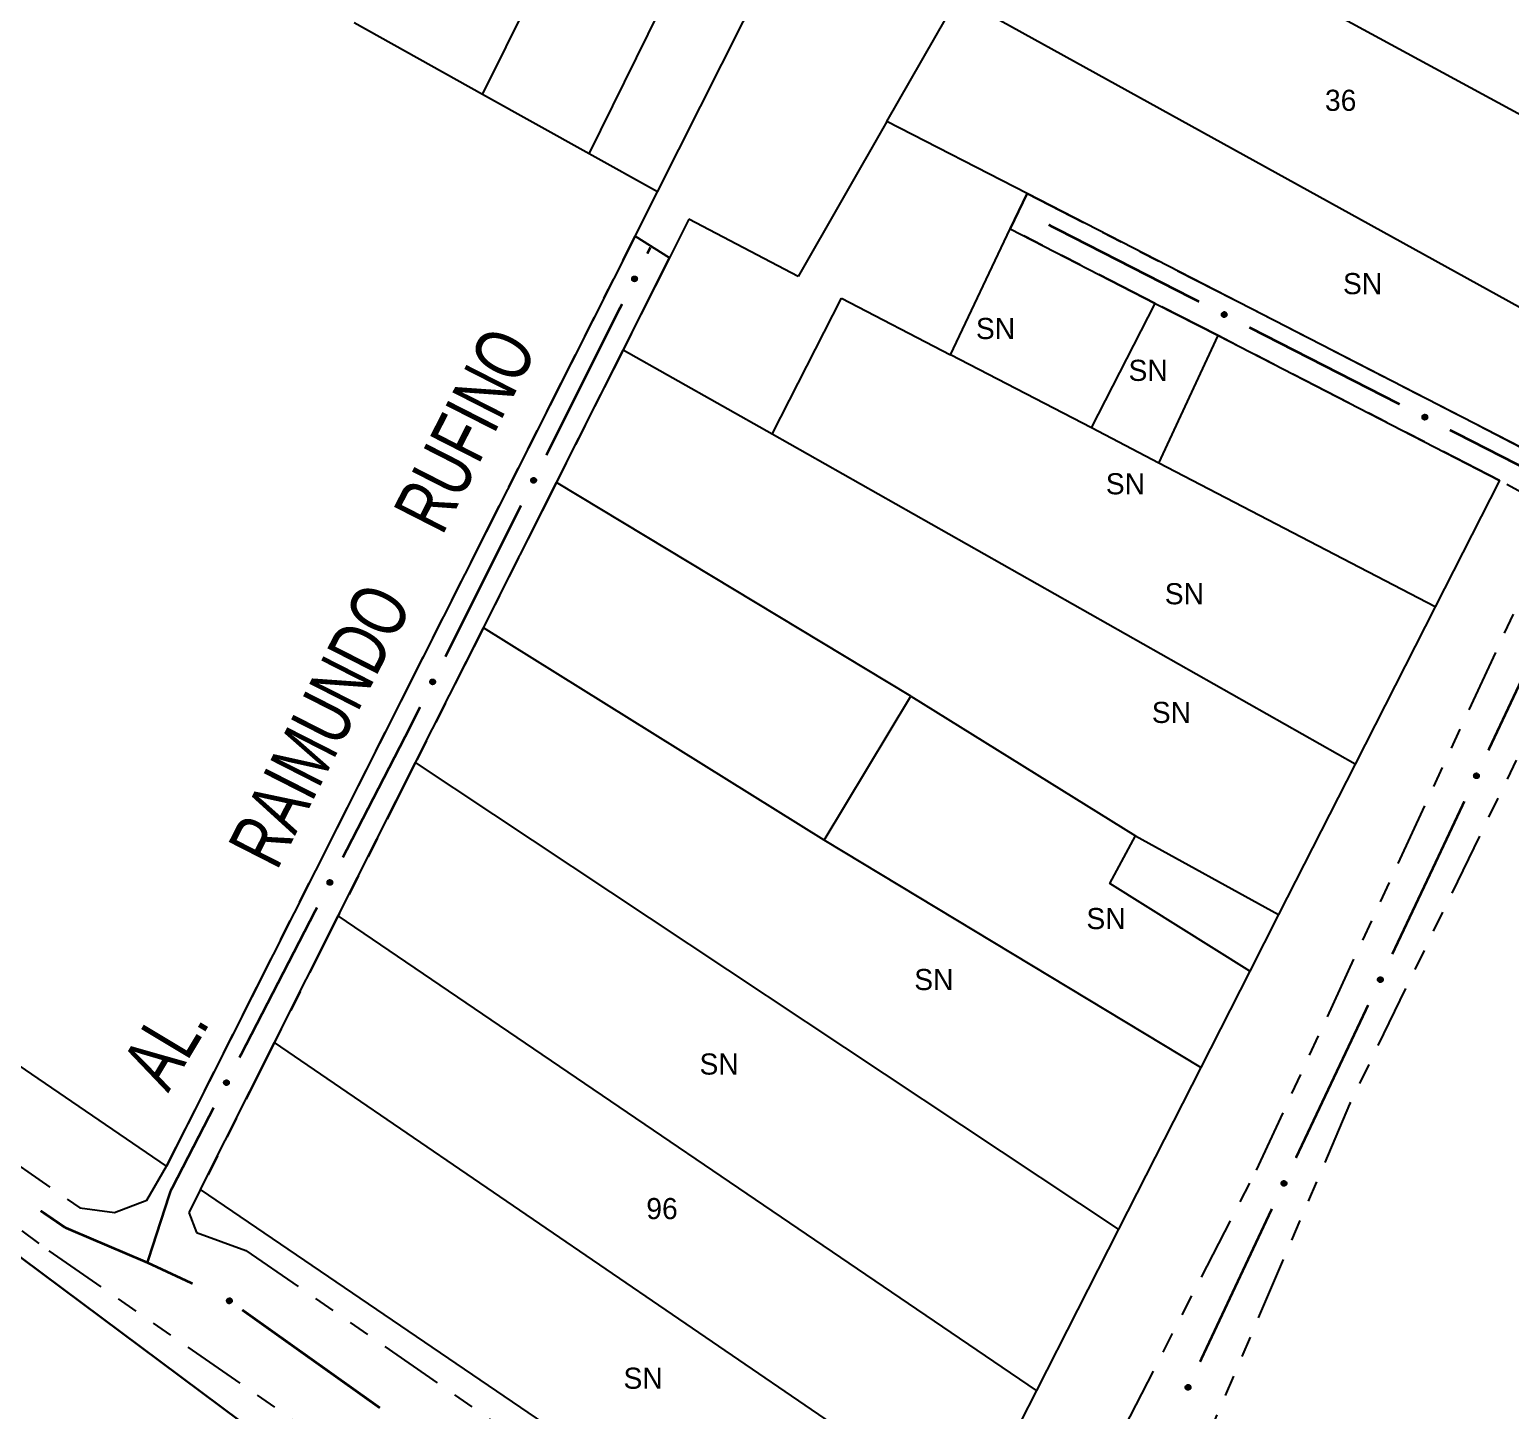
# Model space of a CAD drawing. Extents: x 204373 to 205952, y 4873300 to 4875179.
# Drawn here: x 204662.1 to 204767.3, y 4874035 to 4874133 of the extents above; entities that cross this region are included whole.
import ezdxf
from ezdxf.enums import TextEntityAlignment as Align

# ---------------------------------------------------------------- set-up
doc = ezdxf.new("R2010")
doc.units = 0
doc.header["$LTSCALE"] = 1.5
doc.header["$MEASUREMENT"] = 0
doc.linetypes.add('TRACO_25', pattern=[8, 3, -1, 1, -1, 1, -1])
for name, color, linetype in [('CD_MALHA_LOTES', 7, 'CONTINUOUS'), ('RU-QUADRA', 220, 'CONTINUOUS'), ('SV-EIXO-RUA-N-PAV', 6, 'CONTINUOUS'), ('SV-RUA-NAO-PAV', 7, 'CONTINUOUS'), ('SV-TXT-RUA-N-PAV', 7, 'CONTINUOUS'), ('Th_NmrPort', 1, 'CONTINUOUS')]:
    doc.layers.add(name, color=color, linetype=linetype)
doc.styles.add('ARIAL', font='ARIAL.SHX')

msp = doc.modelspace()

# ---------------------------------------------------------------- linework, layer by layer
at = {"layer": 'CD_MALHA_LOTES', "linetype": 'Continuous', "flags": 128}
for points in [[(204694.314655, 4874128.383405), (204707.743693, 4874155.427695)], [(204701.887497, 4874124.164604), (204715.301653, 4874151.415346)], [(204706.735822, 4874121.463622), (204720.45101, 4874148.68167)], [(204776.831307, 4874122.149775), (204733.551549, 4874145.628964)], [(204723.030755, 4874126.471467), (204728.097975, 4874135.321984)], [(204728.097975, 4874135.321984), (204771.741772, 4874111.211739)], [(204694.314655, 4874128.383405), (204685.200696, 4874133.460755)], [(204701.887497, 4874124.164604), (204694.314655, 4874128.383405)], [(204723.030755, 4874126.471467), (204716.730705, 4874115.467663)], [(204732.998868, 4874121.361512), (204723.030755, 4874126.471467)], [(204706.735822, 4874121.463622), (204701.887497, 4874124.164604)], [(204705.158591, 4874118.334077), (204706.735822, 4874121.463622)], [(204732.998868, 4874121.361512), (204731.784658, 4874118.847122)], [(204768.075437, 4874103.332334), (204732.998868, 4874121.361512)], [(204708.973311, 4874119.538375), (204707.583427, 4874116.777077)], [(204716.730705, 4874115.467663), (204708.973311, 4874119.538375)], [(204727.542986, 4874109.910036), (204731.784658, 4874118.847122)], [(204731.784658, 4874118.847122), (204742.086339, 4874113.553993)], [(204705.158591, 4874118.334077), (204671.87607, 4874052.294826)], [(204707.583427, 4874116.777077), (204705.158591, 4874118.334077)], [(204704.293993, 4874110.241923), (204707.583427, 4874116.777077)], [(204714.879377, 4874104.25763), (204719.80294, 4874113.931546)], [(204719.80294, 4874113.931546), (204727.542986, 4874109.910036)], [(204737.555413, 4874104.707861), (204742.086339, 4874113.553993)], [(204742.086339, 4874113.553993), (204746.54729, 4874111.261902)], [(204742.344461, 4874102.219607), (204746.54729, 4874111.261902)], [(204746.54729, 4874111.261902), (204766.539319, 4874100.989754)], [(204699.560852, 4874100.838538), (204704.293993, 4874110.241923)], [(204714.879377, 4874104.25763), (204704.293993, 4874110.241923)], [(204737.555413, 4874104.707861), (204727.542986, 4874109.910036)], [(204756.285433, 4874080.849316), (204714.879377, 4874104.25763)], [(204742.344461, 4874102.219607), (204737.555413, 4874104.707861)], [(204761.97319, 4874092.021073), (204742.344461, 4874102.219607)], [(204694.371765, 4874090.529324), (204699.560852, 4874100.838538)], [(204724.718517, 4874085.666981), (204699.560852, 4874100.838538)], [(204766.539319, 4874100.989754), (204761.97319, 4874092.021073)], [(204761.97319, 4874092.021073), (204756.285433, 4874080.849316)], [(204689.553335, 4874080.956496), (204694.371765, 4874090.529324)], [(204718.574046, 4874075.451799), (204694.371765, 4874090.529324)], [(204718.574046, 4874075.451799), (204724.718517, 4874085.666981)], [(204724.718517, 4874085.666981), (204740.69414, 4874075.759022)], [(204684.071118, 4874070.064915), (204689.553335, 4874080.956496)], [(204739.470027, 4874047.8209), (204689.553335, 4874080.956496)], [(204756.285433, 4874080.849316), (204750.846958, 4874070.167194)], [(204671.87607, 4874052.294826), (204637.395999, 4874075.836687)], [(204745.314471, 4874059.300416), (204718.574046, 4874075.451799)], [(204748.80527, 4874066.15696), (204738.850799, 4874072.379564), (204740.69414, 4874075.759022)], [(204740.69414, 4874075.759022), (204750.846958, 4874070.167194)], [(204750.846958, 4874070.167194), (204748.80527, 4874066.15696)], [(204679.546438, 4874061.075684), (204684.071118, 4874070.064915)], [(204733.649016, 4874036.387409), (204684.071118, 4874070.064915)], [(204748.80527, 4874066.15696), (204745.314471, 4874059.300416)], [(204674.295455, 4874050.643499), (204679.546438, 4874061.075684)], [(204726.638664, 4874028.907435), (204679.546438, 4874061.075684)], [(204745.314471, 4874059.300416), (204739.470027, 4874047.8209)], [(204644.636398, 4874058.391988), (204682.766931, 4874029.984244)], [(204720.302178, 4874019.345102), (204674.295455, 4874050.643499)], [(204739.470027, 4874047.8209), (204733.649016, 4874036.387409)], [(204733.649016, 4874036.387409), (204729.019646, 4874027.294511)]]:
    msp.add_lwpolyline(points, dxfattribs=at)
at = {"layer": 'RU-QUADRA', "linetype": 'Continuous', "flags": 128}
for points in [[(204768.075437, 4874103.332334), (204732.998868, 4874121.361512), (204731.784658, 4874118.847122), (204742.086339, 4874113.553993), (204746.54729, 4874111.261902), (204766.539319, 4874100.989754), (204761.97319, 4874092.021073), (204756.285433, 4874080.849316), (204750.846958, 4874070.167194), (204748.80527, 4874066.15696), (204745.314471, 4874059.300416), (204739.470027, 4874047.8209), (204733.649016, 4874036.387409), (204729.019646, 4874027.294511)], [(204688.885014, 4873940.858669), (204705.651866, 4873977.567162), (204717.821889, 4874004.255229), (204682.766931, 4874029.984244), (204644.636398, 4874058.391988), (204637.395814, 4874063.100262), (204634.214099, 4874065.169209), (204615.204462, 4874079.146554), (204590.599824, 4874096.952946), (204560.580126, 4874118.67822), (204548.599282, 4874092.980863), (204539.671673, 4874073.796583), (204531.754616, 4874056.783852), (204525.171994, 4874042.896248), (204527.082654, 4874041.518602), (204518.766268, 4874024.677529), (204512.786582, 4874012.568383), (204510.833142, 4874013.618581), (204506.45423, 4874003.642652), (204508.271832, 4874002.690539), (204503.092969, 4873991.259694), (204495.370618, 4873974.214834)], [(204720.302178, 4874019.345102), (204674.295455, 4874050.643499), (204679.546438, 4874061.075684), (204684.071118, 4874070.064915), (204689.553335, 4874080.956496), (204694.371765, 4874090.529324), (204699.560852, 4874100.838538), (204704.293993, 4874110.241923), (204707.583427, 4874116.777077), (204705.158591, 4874118.334077), (204671.87607, 4874052.294826), (204637.395999, 4874075.836687)]]:
    msp.add_lwpolyline(points, dxfattribs=at)
at = {"layer": 'SV-EIXO-RUA-N-PAV', "const_width": 0.18}
for points in [[(204745.202926, 4874113.670306), (204734.51771, 4874119.131639)], [(204706.008342, 4874117.081383), (204706.231773, 4874117.527247)], [(204698.840127, 4874102.776954), (204704.216288, 4874113.505276)], [(204759.449881, 4874106.388529), (204748.764665, 4874111.849862)], [(204773.696836, 4874099.106752), (204763.011619, 4874104.568085)], [(204691.671912, 4874088.472525), (204697.048073, 4874099.200847)], [(204770.857627, 4874092.680398), (204765.745296, 4874081.823876)], [(204689.03931, 4874083.219075), (204689.879858, 4874084.896417)], [(204684.393934, 4874074.223937), (204688.982488, 4874083.109047)], [(204688.982488, 4874083.109047), (204689.03931, 4874083.219075)], [(204764.041186, 4874078.205035), (204761.911049, 4874073.681484)], [(204761.910326, 4874073.679949), (204758.917632, 4874067.35381)], [(204761.911049, 4874073.681484), (204761.910326, 4874073.679949)], [(204677.052247, 4874060.007762), (204682.558512, 4874070.669894)], [(204757.207107, 4874063.737997), (204752.075532, 4874052.890558)], [(204672.153857, 4874050.522697), (204675.216826, 4874056.453718)], [(204670.509436, 4874045.458215), (204672.053562, 4874050.213809)], [(204672.053562, 4874050.213809), (204672.153857, 4874050.522697)], [(204662.931111, 4874049.136029), (204664.581725, 4874048.006661)], [(204750.369622, 4874049.272569), (204745.265521, 4874038.412175)], [(204664.581725, 4874048.006661), (204664.677551, 4874047.941097)], [(204664.677551, 4874047.941097), (204670.09123, 4874045.636263)], [(204670.09123, 4874045.636263), (204670.509436, 4874045.458215)], [(204670.509436, 4874045.458215), (204673.723905, 4874043.962373)], [(204677.248172, 4874042.098976), (204687.024989, 4874035.140968)]]:
    msp.add_lwpolyline(points, dxfattribs=at)
at = {"layer": 'SV-EIXO-RUA-N-PAV'}
for points in [[(204704.949529, 4874115.214193), (204704.933448, 4874115.260382), (204704.929073, 4874115.303368), (204704.935742, 4874115.34027), (204704.950139, 4874115.371343), (204704.968448, 4874115.401473), (204704.99361, 4874115.427778), (204705.028003, 4874115.450788), (204705.074224, 4874115.467244), (204705.118553, 4874115.468833), (204705.155082, 4874115.464229), (204705.188347, 4874115.451083), (204705.217319, 4874115.432806), (204705.243779, 4874115.405766), (204705.266757, 4874115.370684), (204705.28218, 4874115.323807), (204705.28618, 4874115.281636), (204705.278792, 4874115.246111), (204705.265363, 4874115.212752), (204705.246303, 4874115.182215), (204705.221455, 4874115.156536), (204705.186091, 4874115.133465), (204705.139621, 4874115.118856), (204705.097606, 4874115.114385), (204705.061987, 4874115.121273), (204705.029442, 4874115.135233), (204704.998999, 4874115.153229), (204704.971503, 4874115.177421), (204704.949529, 4874115.214193)], [(204747.061634, 4874112.596674), (204747.015319, 4874112.580961), (204746.9723, 4874112.576928), (204746.935451, 4874112.583891), (204746.904494, 4874112.598534), (204746.87451, 4874112.617082), (204746.848406, 4874112.642452), (204746.825671, 4874112.677028), (204746.809583, 4874112.723378), (204746.808347, 4874112.767719), (204746.813241, 4874112.80421), (204746.826651, 4874112.837369), (204746.845158, 4874112.866195), (204746.872408, 4874112.892439), (204746.907671, 4874112.915137), (204746.95467, 4874112.930186), (204746.996872, 4874112.933851), (204747.032336, 4874112.92618), (204747.065588, 4874112.912487), (204747.095972, 4874112.893184), (204747.121452, 4874112.868133), (204747.144242, 4874112.832586), (204747.158481, 4874112.786002), (204747.162617, 4874112.743953), (204747.155446, 4874112.70839), (204747.141228, 4874112.675957), (204747.12299, 4874112.645658), (204747.09858, 4874112.618355), (204747.061634, 4874112.596674)], [(204761.308589, 4874105.314897), (204761.262274, 4874105.299184), (204761.219255, 4874105.295151), (204761.182406, 4874105.302114), (204761.151449, 4874105.316757), (204761.121465, 4874105.335305), (204761.095361, 4874105.360675), (204761.072626, 4874105.395251), (204761.056538, 4874105.441601), (204761.055302, 4874105.485942), (204761.060196, 4874105.522433), (204761.073606, 4874105.555592), (204761.092113, 4874105.584418), (204761.119362, 4874105.610662), (204761.154626, 4874105.63336), (204761.201625, 4874105.648409), (204761.243827, 4874105.652074), (204761.279291, 4874105.644403), (204761.312542, 4874105.63071), (204761.342926, 4874105.611407), (204761.368407, 4874105.586356), (204761.391197, 4874105.550809), (204761.405436, 4874105.504225), (204761.409572, 4874105.462176), (204761.402401, 4874105.426613), (204761.388183, 4874105.39418), (204761.369945, 4874105.363881), (204761.345535, 4874105.336578), (204761.308589, 4874105.314897)], [(204697.781314, 4874100.909764), (204697.765233, 4874100.955953), (204697.760858, 4874100.998938), (204697.767527, 4874101.035841), (204697.781924, 4874101.066914), (204697.800233, 4874101.097044), (204697.825395, 4874101.123349), (204697.859788, 4874101.146359), (204697.906009, 4874101.162815), (204697.950338, 4874101.164403), (204697.986867, 4874101.1598), (204698.020132, 4874101.146654), (204698.049104, 4874101.128377), (204698.075564, 4874101.101337), (204698.098542, 4874101.066255), (204698.113965, 4874101.019378), (204698.117965, 4874100.977206), (204698.110577, 4874100.941682), (204698.097148, 4874100.908323), (204698.078088, 4874100.877786), (204698.05324, 4874100.852107), (204698.017876, 4874100.829036), (204697.971406, 4874100.814426), (204697.929391, 4874100.809956), (204697.893772, 4874100.816844), (204697.861227, 4874100.830804), (204697.830784, 4874100.8488), (204697.803288, 4874100.872992), (204697.781314, 4874100.909764)], [(204690.613099, 4874086.605334), (204690.597018, 4874086.651524), (204690.592643, 4874086.694509), (204690.599312, 4874086.731412), (204690.613709, 4874086.762485), (204690.632018, 4874086.792615), (204690.657179, 4874086.81892), (204690.691573, 4874086.84193), (204690.737794, 4874086.858386), (204690.782123, 4874086.859974), (204690.818652, 4874086.855371), (204690.851917, 4874086.842225), (204690.880889, 4874086.823948), (204690.907349, 4874086.796908), (204690.930327, 4874086.761826), (204690.94575, 4874086.714949), (204690.94975, 4874086.672777), (204690.942362, 4874086.637253), (204690.928933, 4874086.603894), (204690.909873, 4874086.573357), (204690.885025, 4874086.547678), (204690.849661, 4874086.524606), (204690.803191, 4874086.509997), (204690.761176, 4874086.505527), (204690.725557, 4874086.512415), (204690.693012, 4874086.526374), (204690.662569, 4874086.544371), (204690.635073, 4874086.568563), (204690.613099, 4874086.605334)], [(204765.054044, 4874080.097547), (204765.071249, 4874080.051765), (204765.076674, 4874080.008899), (204765.070908, 4874079.971844), (204765.057275, 4874079.940429), (204765.039708, 4874079.90986), (204765.015197, 4874079.882948), (204764.981377, 4874079.859104), (204764.935572, 4874079.841523), (204764.891295, 4874079.838852), (204764.854664, 4874079.842561), (204764.821087, 4874079.854891), (204764.791677, 4874079.872454), (204764.764564, 4874079.898839), (204764.740736, 4874079.933349), (204764.724172, 4874079.979835), (204764.719142, 4874080.021896), (204764.72566, 4874080.057591), (204764.738269, 4874080.091268), (204764.756578, 4874080.122261), (204764.78079, 4874080.14854), (204764.81558, 4874080.172469), (204764.861678, 4874080.18821), (204764.903572, 4874080.193706), (204764.939348, 4874080.187691), (204764.972225, 4874080.17453), (204765.003099, 4874080.157284), (204765.031178, 4874080.133771), (204765.054044, 4874080.097547)], [(204683.312487, 4874072.369765), (204683.296969, 4874072.416146), (204683.293117, 4874072.459182), (204683.300235, 4874072.496001), (204683.315009, 4874072.526896), (204683.333683, 4874072.556802), (204683.359162, 4874072.582798), (204683.393833, 4874072.605388), (204683.440251, 4874072.621281), (204683.484596, 4874072.62233), (204683.521066, 4874072.617283), (204683.554169, 4874072.603732), (204683.582917, 4874072.585105), (204683.609046, 4874072.557745), (204683.631595, 4874072.522386), (204683.646446, 4874072.475324), (204683.649934, 4874072.433108), (204683.642114, 4874072.397676), (204683.62828, 4874072.364482), (204683.60885, 4874072.33418), (204683.583691, 4874072.308805), (204683.548049, 4874072.286165), (204683.501405, 4874072.272122), (204683.459339, 4874072.268164), (204683.423806, 4874072.275484), (204683.391434, 4874072.289839), (204683.361212, 4874072.308204), (204683.334012, 4874072.332729), (204683.312487, 4874072.369765)], [(204758.22332, 4874065.62871), (204758.240443, 4874065.582897), (204758.245792, 4874065.540022), (204758.239961, 4874065.502978), (204758.226272, 4874065.471586), (204758.208651, 4874065.441049), (204758.184092, 4874065.41418), (204758.150229, 4874065.390397), (204758.104393, 4874065.372897), (204758.060111, 4874065.370304), (204758.023488, 4874065.374078), (204757.989933, 4874065.386467), (204757.960554, 4874065.404082), (204757.933488, 4874065.430515), (204757.909721, 4874065.465067), (204757.893239, 4874065.511583), (204757.888284, 4874065.553653), (204757.894865, 4874065.589336), (204757.907534, 4874065.622991), (204757.925897, 4874065.653952), (204757.950157, 4874065.680187), (204757.984988, 4874065.704055), (204758.031115, 4874065.719713), (204758.073018, 4874065.725135), (204758.108784, 4874065.719057), (204758.141637, 4874065.705838), (204758.17248, 4874065.688537), (204758.200517, 4874065.664974), (204758.22332, 4874065.62871)], [(204675.9708, 4874058.15359), (204675.955282, 4874058.199971), (204675.95143, 4874058.243007), (204675.958548, 4874058.279825), (204675.973322, 4874058.310721), (204675.991996, 4874058.340626), (204676.017476, 4874058.366623), (204676.052146, 4874058.389213), (204676.098564, 4874058.405106), (204676.142909, 4874058.406155), (204676.179379, 4874058.401107), (204676.212482, 4874058.387557), (204676.24123, 4874058.368929), (204676.267359, 4874058.34157), (204676.289908, 4874058.306211), (204676.30476, 4874058.259149), (204676.308247, 4874058.216932), (204676.300427, 4874058.1815), (204676.286594, 4874058.148307), (204676.267163, 4874058.118005), (204676.242005, 4874058.09263), (204676.206363, 4874058.06999), (204676.159719, 4874058.055947), (204676.117652, 4874058.051988), (204676.08212, 4874058.059309), (204676.049747, 4874058.073663), (204676.019525, 4874058.092029), (204675.992326, 4874058.116553), (204675.9708, 4874058.15359)], [(204751.381046, 4874051.165848), (204751.398285, 4874051.120079), (204751.403743, 4874051.077217), (204751.398005, 4874051.040158), (204751.384396, 4874051.008732), (204751.366852, 4874050.97815), (204751.342361, 4874050.951219), (204751.308559, 4874050.92735), (204751.262767, 4874050.909734), (204751.218492, 4874050.907029), (204751.181859, 4874050.910711), (204751.148273, 4874050.923015), (204751.118849, 4874050.940556), (204751.091717, 4874050.96692), (204751.067862, 4874051.001412), (204751.051263, 4874051.047886), (204751.046201, 4874051.089943), (204751.052692, 4874051.125642), (204751.065275, 4874051.159329), (204751.08356, 4874051.190336), (204751.107753, 4874051.216634), (204751.142524, 4874051.240589), (204751.188611, 4874051.256364), (204751.2305, 4874051.261892), (204751.266282, 4874051.255904), (204751.299168, 4874051.242769), (204751.330055, 4874051.225546), (204751.358151, 4874051.202054), (204751.381046, 4874051.165848)], [(204676.288088, 4874042.917365), (204676.336197, 4874042.926171), (204676.379345, 4874042.923902), (204676.414788, 4874042.911651), (204676.443286, 4874042.892659), (204676.470251, 4874042.869945), (204676.492386, 4874042.841047), (204676.509848, 4874042.803531), (204676.519021, 4874042.755333), (204676.513791, 4874042.711285), (204676.50364, 4874042.675895), (204676.485547, 4874042.645039), (204676.463043, 4874042.619213), (204676.432264, 4874042.597213), (204676.394073, 4874042.579888), (204676.345385, 4874042.571838), (204676.303099, 4874042.574353), (204676.269128, 4874042.587102), (204676.238223, 4874042.605488), (204676.210971, 4874042.629007), (204676.189407, 4874042.657499), (204676.172033, 4874042.695983), (204676.164724, 4874042.744144), (204676.16675, 4874042.786348), (204676.179019, 4874042.820489), (204676.197806, 4874042.850507), (204676.220258, 4874042.87783), (204676.248381, 4874042.90129), (204676.288088, 4874042.917365)], [(204744.575577, 4874036.685323), (204744.592817, 4874036.639554), (204744.598274, 4874036.596692), (204744.592536, 4874036.559633), (204744.578927, 4874036.528207), (204744.561383, 4874036.497625), (204744.536893, 4874036.470694), (204744.50309, 4874036.446825), (204744.457299, 4874036.429209), (204744.413024, 4874036.426505), (204744.37639, 4874036.430186), (204744.342804, 4874036.44249), (204744.313381, 4874036.460031), (204744.286248, 4874036.486395), (204744.262393, 4874036.520887), (204744.245794, 4874036.567361), (204744.240732, 4874036.609418), (204744.247223, 4874036.645118), (204744.259807, 4874036.678804), (204744.278092, 4874036.709812), (204744.302285, 4874036.736109), (204744.337056, 4874036.760064), (204744.383143, 4874036.77584), (204744.425032, 4874036.781367), (204744.460813, 4874036.775379), (204744.493699, 4874036.762244), (204744.524587, 4874036.745021), (204744.552683, 4874036.721529), (204744.575577, 4874036.685323)]]:
    msp.add_lwpolyline(points, close=True, dxfattribs=at)
for points in [[(204704.929073, 4874115.303368), (204704.968448, 4874115.401473)], [(204704.930848, 4874115.284875), (204704.977945, 4874115.406269)], [(204704.933448, 4874115.260382), (204704.99361, 4874115.427778)], [(204704.941792, 4874115.239708), (204705.00787, 4874115.432483)], [(204704.949529, 4874115.214193), (204705.028003, 4874115.450788)], [(204704.962501, 4874115.195753), (204705.051216, 4874115.455023)], [(204704.971503, 4874115.177421), (204705.074224, 4874115.467244)], [(204704.987497, 4874115.16949), (204705.093941, 4874115.464138)], [(204704.998999, 4874115.153229), (204705.118553, 4874115.468833)], [(204705.014938, 4874115.148108), (204705.132995, 4874115.462882)], [(204705.029442, 4874115.135233), (204705.155082, 4874115.464229)], [(204705.047265, 4874115.130382), (204705.173263, 4874115.454913)], [(204705.061987, 4874115.121273), (204705.188347, 4874115.451083)], [(204705.082039, 4874115.120587), (204705.20193, 4874115.439022)], [(204705.097606, 4874115.114385), (204705.217319, 4874115.432806)], [(204705.120482, 4874115.118112), (204705.229368, 4874115.414588)], [(204705.139621, 4874115.118856), (204705.243779, 4874115.405766)], [(204705.163209, 4874115.130278), (204705.254362, 4874115.385274)], [(204705.186091, 4874115.133465), (204705.266757, 4874115.370684)], [(204705.204113, 4874115.15099), (204705.271408, 4874115.340102)], [(204705.221455, 4874115.156536), (204705.28218, 4874115.323807)], [(204705.235255, 4874115.17354), (204705.281743, 4874115.296766)], [(204705.246303, 4874115.182215), (204705.28618, 4874115.281636)], [(204747.12299, 4874112.645658), (204746.808347, 4874112.767719)], [(204747.09858, 4874112.618355), (204746.809583, 4874112.723378)], [(204747.106637, 4874112.634285), (204746.812846, 4874112.74307)], [(204747.141228, 4874112.675957), (204746.813241, 4874112.80421)], [(204747.128238, 4874112.661555), (204746.814412, 4874112.782112)], [(204747.080177, 4874112.609499), (204746.821621, 4874112.700274)], [(204747.14622, 4874112.69374), (204746.822701, 4874112.822316)], [(204747.061634, 4874112.596674), (204746.825671, 4874112.677028)], [(204747.155446, 4874112.70839), (204746.826651, 4874112.837369)], [(204747.156291, 4874112.728435), (204746.83882, 4874112.850855)], [(204747.036058, 4874112.58914), (204746.843815, 4874112.656749)], [(204747.162617, 4874112.743953), (204746.845158, 4874112.866195)], [(204747.015319, 4874112.580961), (204746.848406, 4874112.642452)], [(204747.159072, 4874112.766857), (204746.863472, 4874112.878099)], [(204746.990806, 4874112.578556), (204746.86979, 4874112.626617)], [(204747.158481, 4874112.786002), (204746.872408, 4874112.892439)], [(204746.9723, 4874112.576928), (204746.87451, 4874112.617082)], [(204747.147246, 4874112.80968), (204746.892983, 4874112.902858)], [(204747.144242, 4874112.832586), (204746.907671, 4874112.915137)], [(204747.126861, 4874112.850747), (204746.93829, 4874112.919544)], [(204747.121452, 4874112.868133), (204746.95467, 4874112.930186)], [(204747.104558, 4874112.882068), (204746.981706, 4874112.929534)], [(204747.095972, 4874112.893184), (204746.996872, 4874112.933851)], [(204761.369945, 4874105.363881), (204761.055302, 4874105.485942)], [(204761.345535, 4874105.336578), (204761.056538, 4874105.441601)], [(204761.353592, 4874105.352508), (204761.059801, 4874105.461293)], [(204761.388183, 4874105.39418), (204761.060196, 4874105.522433)], [(204761.375192, 4874105.379778), (204761.061367, 4874105.500335)], [(204761.327132, 4874105.327722), (204761.068576, 4874105.418497)], [(204761.393175, 4874105.411963), (204761.069656, 4874105.540539)], [(204761.308589, 4874105.314897), (204761.072626, 4874105.395251)], [(204761.402401, 4874105.426613), (204761.073606, 4874105.555592)], [(204761.403246, 4874105.446658), (204761.085775, 4874105.569078)], [(204761.283013, 4874105.307363), (204761.09077, 4874105.374972)], [(204761.409572, 4874105.462176), (204761.092113, 4874105.584418)], [(204761.262274, 4874105.299184), (204761.095361, 4874105.360675)], [(204761.406027, 4874105.48508), (204761.110427, 4874105.596322)], [(204761.23776, 4874105.296779), (204761.116745, 4874105.34484)], [(204761.405436, 4874105.504225), (204761.119362, 4874105.610662)], [(204761.219255, 4874105.295151), (204761.121465, 4874105.335305)], [(204761.394201, 4874105.527903), (204761.139938, 4874105.621081)], [(204761.391197, 4874105.550809), (204761.154626, 4874105.63336)], [(204761.373815, 4874105.56897), (204761.185245, 4874105.637767)], [(204761.368407, 4874105.586356), (204761.201625, 4874105.648409)], [(204761.351513, 4874105.600291), (204761.228661, 4874105.647757)], [(204761.342926, 4874105.611407), (204761.243827, 4874105.652074)], [(204697.760858, 4874100.998938), (204697.800233, 4874101.097044)], [(204697.762633, 4874100.980446), (204697.80973, 4874101.10184)], [(204697.765233, 4874100.955953), (204697.825395, 4874101.123349)], [(204697.773577, 4874100.935279), (204697.839655, 4874101.128054)], [(204697.781314, 4874100.909764), (204697.859788, 4874101.146359)], [(204697.794286, 4874100.891324), (204697.883001, 4874101.150593)], [(204697.803288, 4874100.872992), (204697.906009, 4874101.162815)], [(204697.819282, 4874100.865061), (204697.925726, 4874101.159709)], [(204697.830784, 4874100.8488), (204697.950338, 4874101.164403)], [(204697.846723, 4874100.843679), (204697.96478, 4874101.158453)], [(204697.861227, 4874100.830804), (204697.986867, 4874101.1598)], [(204697.87905, 4874100.825953), (204698.005048, 4874101.150484)], [(204697.893772, 4874100.816844), (204698.020132, 4874101.146654)], [(204697.913824, 4874100.816158), (204698.033715, 4874101.134593)], [(204697.929391, 4874100.809956), (204698.049104, 4874101.128377)], [(204697.952267, 4874100.813683), (204698.061153, 4874101.110159)], [(204697.971406, 4874100.814426), (204698.075564, 4874101.101337)], [(204697.994994, 4874100.825849), (204698.086147, 4874101.080845)], [(204698.017876, 4874100.829036), (204698.098542, 4874101.066255)], [(204698.035898, 4874100.846561), (204698.103193, 4874101.035673)], [(204698.05324, 4874100.852107), (204698.113965, 4874101.019378)], [(204698.06704, 4874100.869111), (204698.113528, 4874100.992337)], [(204698.078088, 4874100.877786), (204698.117965, 4874100.977206)], [(204690.592643, 4874086.694509), (204690.632018, 4874086.792615)], [(204690.594418, 4874086.676017), (204690.641515, 4874086.797411)], [(204690.597018, 4874086.651524), (204690.657179, 4874086.81892)], [(204690.605362, 4874086.63085), (204690.67144, 4874086.823624)], [(204690.613099, 4874086.605334), (204690.691573, 4874086.84193)], [(204690.626071, 4874086.586895), (204690.714786, 4874086.846164)], [(204690.635073, 4874086.568563), (204690.737794, 4874086.858386)], [(204690.651067, 4874086.560632), (204690.757511, 4874086.85528)], [(204690.662569, 4874086.544371), (204690.782123, 4874086.859974)], [(204690.678508, 4874086.539249), (204690.796565, 4874086.854024)], [(204690.693012, 4874086.526374), (204690.818652, 4874086.855371)], [(204690.710834, 4874086.521524), (204690.836833, 4874086.846055)], [(204690.725557, 4874086.512415), (204690.851917, 4874086.842225)], [(204690.745609, 4874086.511729), (204690.8655, 4874086.830163)], [(204690.761176, 4874086.505527), (204690.880889, 4874086.823948)], [(204690.784051, 4874086.509254), (204690.892938, 4874086.80573)], [(204690.803191, 4874086.509997), (204690.907349, 4874086.796908)], [(204690.826779, 4874086.52142), (204690.917932, 4874086.776416)], [(204690.849661, 4874086.524606), (204690.930327, 4874086.761826)], [(204690.867683, 4874086.542131), (204690.934978, 4874086.731244)], [(204690.885025, 4874086.547678), (204690.94575, 4874086.714949)], [(204690.898825, 4874086.564682), (204690.945313, 4874086.687908)], [(204690.909873, 4874086.573357), (204690.94975, 4874086.672777)], [(204764.756578, 4874080.122261), (204764.719142, 4874080.021896)], [(204764.76741, 4874080.131204), (204764.723948, 4874080.006879)], [(204764.78079, 4874080.14854), (204764.724172, 4874079.979835)], [(204764.797992, 4874080.154509), (204764.735339, 4874079.963808)], [(204764.81558, 4874080.172469), (204764.740736, 4874079.933349)], [(204764.838377, 4874080.176214), (204764.753484, 4874079.919066)], [(204764.861678, 4874080.18821), (204764.764564, 4874079.898839)], [(204764.880794, 4874080.189421), (204764.779187, 4874079.890372)], [(204764.903572, 4874080.193706), (204764.791677, 4874079.872454)], [(204764.919286, 4874080.187886), (204764.807214, 4874079.866616)], [(204764.939348, 4874080.187691), (204764.821087, 4874079.854891)], [(204764.954289, 4874080.178944), (204764.836261, 4874079.85143)], [(204764.972225, 4874080.17453), (204764.854664, 4874079.842561)], [(204764.987039, 4874080.162014), (204764.876712, 4874079.844447)], [(204765.003099, 4874080.157284), (204764.891295, 4874079.838852)], [(204765.014995, 4874080.141308), (204764.915785, 4874079.844147)], [(204765.031178, 4874080.133771), (204764.935572, 4874079.841523)], [(204765.040626, 4874080.115665), (204764.958274, 4874079.854304)], [(204765.054044, 4874080.097547), (204764.981377, 4874079.859104)], [(204765.062403, 4874080.072228), (204765.001057, 4874079.877896)], [(204765.071249, 4874080.051765), (204765.015197, 4874079.882948)], [(204765.074447, 4874080.027342), (204765.030332, 4874079.904833)], [(204765.076674, 4874080.008899), (204765.039708, 4874079.90986)], [(204683.293117, 4874072.459182), (204683.333683, 4874072.556802)], [(204683.294667, 4874072.440669), (204683.343237, 4874072.561482)], [(204683.296969, 4874072.416146), (204683.359162, 4874072.582798)], [(204683.305061, 4874072.395373), (204683.373479, 4874072.587329)], [(204683.312487, 4874072.369765), (204683.393833, 4874072.605388)], [(204683.325233, 4874072.351169), (204683.417096, 4874072.60934)], [(204683.334012, 4874072.332729), (204683.440251, 4874072.621281)], [(204683.349908, 4874072.324604), (204683.459928, 4874072.617935)], [(204683.361212, 4874072.308204), (204683.484596, 4874072.62233)], [(204683.377087, 4874072.302889), (204683.498964, 4874072.616205)], [(204683.391434, 4874072.289839), (204683.521066, 4874072.617283)], [(204683.409196, 4874072.284772), (204683.539132, 4874072.607746)], [(204683.423806, 4874072.275484), (204683.554169, 4874072.603732)], [(204683.443849, 4874072.274554), (204683.567604, 4874072.591507)], [(204683.459339, 4874072.268164), (204683.582917, 4874072.585105)], [(204683.482258, 4874072.271612), (204683.594743, 4874072.566741)], [(204683.501405, 4874072.272122), (204683.609046, 4874072.557745)], [(204683.52513, 4874072.283257), (204683.619378, 4874072.537126)], [(204683.548049, 4874072.286165), (204683.631595, 4874072.522386)], [(204683.566283, 4874072.30347), (204683.635873, 4874072.491749)], [(204683.583691, 4874072.308805), (204683.646446, 4874072.475324)], [(204683.597697, 4874072.32564), (204683.645681, 4874072.448291)], [(204683.60885, 4874072.33418), (204683.649934, 4874072.433108)], [(204757.925897, 4874065.653952), (204757.888284, 4874065.553653)], [(204757.936746, 4874065.662875), (204757.893063, 4874065.538627)], [(204757.950157, 4874065.680187), (204757.893239, 4874065.511583)], [(204757.967368, 4874065.686126), (204757.904378, 4874065.495536)], [(204757.984988, 4874065.704055), (204757.909721, 4874065.465067)], [(204758.007792, 4874065.707759), (204757.922444, 4874065.450762)], [(204758.031115, 4874065.719713), (204757.933488, 4874065.430515)], [(204758.050233, 4874065.720891), (204757.948095, 4874065.422023)], [(204758.073018, 4874065.725135), (204757.960554, 4874065.404082)], [(204758.088722, 4874065.719288), (204757.976081, 4874065.398217)], [(204758.108784, 4874065.719057), (204757.989933, 4874065.386467)], [(204758.123709, 4874065.710284), (204758.0051, 4874065.382979)], [(204758.141637, 4874065.705838), (204758.023488, 4874065.374078)], [(204758.156429, 4874065.693295), (204758.045539, 4874065.375925)], [(204758.17248, 4874065.688537), (204758.060111, 4874065.370304)], [(204758.184348, 4874065.67254), (204758.084611, 4874065.375555)], [(204758.200517, 4874065.664974), (204758.104393, 4874065.372897)], [(204758.209933, 4874065.646851), (204758.127118, 4874065.385637)], [(204758.22332, 4874065.62871), (204758.150229, 4874065.390397)], [(204758.231633, 4874065.603377), (204758.169943, 4874065.409154)], [(204758.240443, 4874065.582897), (204758.184092, 4874065.41418)], [(204758.243598, 4874065.558469), (204758.199265, 4874065.436038)], [(204758.245792, 4874065.540022), (204758.208651, 4874065.441049)], [(204675.95143, 4874058.243007), (204675.991996, 4874058.340626)], [(204675.952981, 4874058.224494), (204676.00155, 4874058.345307)], [(204675.955282, 4874058.199971), (204676.017476, 4874058.366623)], [(204675.963374, 4874058.179197), (204676.031792, 4874058.371154)], [(204675.9708, 4874058.15359), (204676.052146, 4874058.389213)], [(204675.983547, 4874058.134993), (204676.07541, 4874058.393165)], [(204675.992326, 4874058.116553), (204676.098564, 4874058.405106)], [(204676.008221, 4874058.108429), (204676.118242, 4874058.40176)], [(204676.019525, 4874058.092029), (204676.142909, 4874058.406155)], [(204676.035401, 4874058.086714), (204676.157277, 4874058.400029)], [(204676.049747, 4874058.073663), (204676.179379, 4874058.401107)], [(204676.067509, 4874058.068596), (204676.197446, 4874058.391571)], [(204676.08212, 4874058.059309), (204676.212482, 4874058.387557)], [(204676.102162, 4874058.058379), (204676.225917, 4874058.375332)], [(204676.117652, 4874058.051988), (204676.24123, 4874058.368929)], [(204676.140571, 4874058.055436), (204676.253056, 4874058.350566)], [(204676.159719, 4874058.055947), (204676.267359, 4874058.34157)], [(204676.183443, 4874058.067082), (204676.277691, 4874058.320951)], [(204676.206363, 4874058.06999), (204676.289908, 4874058.306211)], [(204676.224596, 4874058.087295), (204676.294187, 4874058.275574)], [(204676.242005, 4874058.09263), (204676.30476, 4874058.259149)], [(204676.256011, 4874058.109465), (204676.303994, 4874058.232116)], [(204676.267163, 4874058.118005), (204676.308247, 4874058.216932)], [(204751.107753, 4874051.216634), (204751.051263, 4874051.047886)], [(204751.12495, 4874051.222615), (204751.062442, 4874051.031867)], [(204751.142524, 4874051.240589), (204751.067862, 4874051.001412)], [(204751.165319, 4874051.244351), (204751.080621, 4874050.987139)], [(204751.188611, 4874051.256364), (204751.091717, 4874050.96692)], [(204751.207726, 4874051.25759), (204751.106345, 4874050.958464)], [(204751.2305, 4874051.261892), (204751.118849, 4874050.940556)], [(204751.246219, 4874051.256084), (204751.134391, 4874050.93473)], [(204751.266282, 4874051.255904), (204751.148273, 4874050.923015)], [(204751.281229, 4874051.247169), (204751.163449, 4874050.919565)], [(204751.299168, 4874051.242769), (204751.181859, 4874050.910711)], [(204751.313992, 4874051.230264), (204751.203905, 4874050.912614)], [(204751.330055, 4874051.225546), (204751.218492, 4874050.907029)], [(204751.341963, 4874051.209579), (204751.242978, 4874050.912343)], [(204751.08356, 4874051.190336), (204751.046201, 4874051.089943)], [(204751.094386, 4874051.199287), (204751.051018, 4874051.074929)], [(204751.358151, 4874051.202054), (204751.262767, 4874050.909734)], [(204751.367613, 4874051.183955), (204751.285459, 4874050.922532)], [(204751.381046, 4874051.165848), (204751.308559, 4874050.92735)], [(204751.389423, 4874051.140535), (204751.328224, 4874050.946157)], [(204751.398285, 4874051.120079), (204751.342361, 4874050.951219)], [(204751.401502, 4874051.095659), (204751.357479, 4874050.973116)], [(204751.403743, 4874051.077217), (204751.366852, 4874050.97815)], [(204676.175266, 4874042.800779), (204676.471545, 4874042.633467)], [(204676.179019, 4874042.820489), (204676.485547, 4874042.645039)], [(204676.190279, 4874042.83364), (204676.491646, 4874042.659357)], [(204676.197806, 4874042.850507), (204676.50364, 4874042.675895)], [(204676.212753, 4874042.862865), (204676.505696, 4874042.697927)], [(204676.220258, 4874042.87783), (204676.513791, 4874042.711285)], [(204676.238092, 4874042.886702), (204676.512927, 4874042.736326)], [(204676.248381, 4874042.90129), (204676.519021, 4874042.755333)], [(204676.267877, 4874042.907375), (204676.510472, 4874042.779943)], [(204676.288088, 4874042.917365), (204676.509848, 4874042.803531)], [(204676.314488, 4874042.921097), (204676.494847, 4874042.826234)], [(204676.336197, 4874042.926171), (204676.492386, 4874042.841047)], [(204676.3608, 4874042.924984), (204676.473534, 4874042.859825)], [(204676.379345, 4874042.923902), (204676.470251, 4874042.869945)], [(204676.164724, 4874042.744144), (204676.432264, 4874042.597213)], [(204676.16675, 4874042.786348), (204676.463043, 4874042.619213)], [(204676.166924, 4874042.763171), (204676.443192, 4874042.610101)], [(204676.172033, 4874042.695983), (204676.394073, 4874042.579888)], [(204676.172394, 4874042.719084), (204676.410392, 4874042.589899)], [(204676.186586, 4874042.675487), (204676.363139, 4874042.579983)], [(204676.189407, 4874042.657499), (204676.345385, 4874042.571838)], [(204676.204094, 4874042.641254), (204676.318731, 4874042.576417)], [(204676.210971, 4874042.629007), (204676.303099, 4874042.574353)], [(204744.278092, 4874036.709812), (204744.240732, 4874036.609418)], [(204744.288917, 4874036.718762), (204744.245549, 4874036.594404)], [(204744.302285, 4874036.736109), (204744.245794, 4874036.567361)], [(204744.319481, 4874036.74209), (204744.256973, 4874036.551343)], [(204744.337056, 4874036.760064), (204744.262393, 4874036.520887)], [(204744.35985, 4874036.763826), (204744.275152, 4874036.506614)], [(204744.383143, 4874036.77584), (204744.286248, 4874036.486395)], [(204744.402258, 4874036.777065), (204744.300877, 4874036.47794)], [(204744.425032, 4874036.781367), (204744.313381, 4874036.460031)], [(204744.44075, 4874036.77556), (204744.328922, 4874036.454205)], [(204744.460813, 4874036.775379), (204744.342804, 4874036.44249)], [(204744.475761, 4874036.766644), (204744.35798, 4874036.439041)], [(204744.493699, 4874036.762244), (204744.37639, 4874036.430186)], [(204744.508523, 4874036.749739), (204744.398437, 4874036.432089)], [(204744.524587, 4874036.745021), (204744.413024, 4874036.426505)], [(204744.536495, 4874036.729054), (204744.43751, 4874036.431818)], [(204744.552683, 4874036.721529), (204744.457299, 4874036.429209)], [(204744.562145, 4874036.70343), (204744.479991, 4874036.442007)], [(204744.575577, 4874036.685323), (204744.50309, 4874036.446825)], [(204744.583955, 4874036.660011), (204744.522756, 4874036.465632)], [(204744.592817, 4874036.639554), (204744.536893, 4874036.470694)], [(204744.596033, 4874036.615134), (204744.552011, 4874036.492591)], [(204744.598274, 4874036.596692), (204744.561383, 4874036.497625)]]:
    msp.add_lwpolyline(points, dxfattribs=at)
at = {"layer": 'SV-RUA-NAO-PAV', "linetype": 'TRACO_25'}
for points in [[(204770.998538, 4874098.540359, 12.102177), (204766.539319, 4874100.989754, 12.102177), (204746.54729, 4874111.261902, 12.102177), (204742.086339, 4874113.553993, 12.102177), (204731.784658, 4874118.847122, 12.102177), (204732.998868, 4874121.361512, 12.102177), (204768.075437, 4874103.332334, 12.102177)], [(204659.883692, 4874053.366831, 11.55798), (204665.719243, 4874049.341141, 11.706397), (204668.183731, 4874049.008073, 11.830078), (204670.462076, 4874049.896241, 11.780605), (204671.87607, 4874052.294826, 11.780605), (204705.158591, 4874118.334077, 11.780605), (204707.583427, 4874116.777077, 11.780605), (204704.293993, 4874110.241923, 11.780605), (204699.560852, 4874100.838538, 11.780605), (204694.371765, 4874090.529324, 11.780605), (204689.553335, 4874080.956496, 11.780605), (204684.071118, 4874070.064915, 11.780605), (204679.546438, 4874061.075684, 11.780605), (204674.295455, 4874050.643499, 11.780605), (204673.454817, 4874049.008073, 11.780605), (204674.008007, 4874047.590602, 11.780605), (204677.513994, 4874046.315315, 11.780605), (204720.76722, 4874016.410191, 11.805342)], [(204803.417797, 4874036.809038, 11.409562), (204801.063094, 4874043.168007, 11.434299), (204797.40126, 4874053.18987, 11.459035), (204792.968513, 4874067.837208, 11.459035), (204790.660057, 4874076.989042, 11.409562), (204787.379397, 4874090.193671, 11.656924), (204785.644844, 4874095.204602, 11.656924), (204784.14324, 4874097.816631, 11.780605), (204781.463378, 4874099.716954, 11.854815), (204778.30836, 4874099.667079, 11.879551), (204775.579731, 4874097.316931, 11.879551), (204755.885827, 4874056.713225, 11.879551), (204744.100532, 4874029.110639, 11.681661), (204744.628656, 4874021.709793, 11.656924), (204747.085875, 4874011.008499, 11.483771), (204750.908526, 4874000.099302, 11.533243), (204755.378074, 4873993.009373, 11.55798), (204758.857448, 4873990.26526, 11.55798), (204763.994704, 4873988.780323, 11.55798), (204769.553874, 4873987.804984, 11.459035), (204774.386569, 4873987.854789, 11.409562), (204776.965383, 4873988.829791, 11.384827), (204781.789437, 4873990.956146, 11.409562)], [(204734.414037, 4874023.075486, 11.75587), (204749.276731, 4874052.012975, 11.75587), (204769.245272, 4874095.216959, 12.102177)], [(204637.395848, 4874065.452375, 11.830078), (204663.516669, 4874046.290892, 11.830078), (204693.320586, 4874025.637357, 11.780605), (204719.693559, 4874006.509133, 11.706397), (204720.511953, 4874005.081495, 11.706397), (204720.773655, 4874003.031499, 11.656924), (204720.246229, 4874000.708464, 11.632189), (204710.590604, 4873968.980331, 11.434299), (204695.253241, 4873929.701592, 11.112728), (204680.015475, 4873892.248052, 10.84063), (204675.93594, 4873885.847508, 10.716949), (204672.555585, 4873885.722635, 10.692212), (204637.393487, 4873902.324954, 11.310617)]]:
    msp.add_polyline3d(points, dxfattribs=at)

# ---------------------------------------------------------------- texts
at = {"layer": 'SV-TXT-RUA-N-PAV', "style": 'ARIAL', "width": 0.7}
for s, rotation, p in [('RUFINO', 63, (204691.449881, 4874097.007781)), ('RAIMUNDO', 63, (204679.710612, 4874073.220315)), ('AL.', 59, (204671.987409, 4874057.46498))]:
    msp.add_text(s, height=4, rotation=rotation, dxfattribs=at).set_placement(p)
at = {"layer": 'Th_NmrPort', "color": 1}
for s, p in [('36', (204754.139162, 4874127.970404)), ('SN', (204755.419629, 4874114.956079)), ('SN', (204729.351264, 4874111.769164)), ('SN', (204740.190463, 4874108.799607)), ('SN', (204738.576147, 4874100.747879)), ('SN', (204742.761048, 4874092.941437)), ('SN', (204741.842978, 4874084.516792)), ('SN', (204737.198622, 4874069.881671)), ('SN', (204724.971909, 4874065.552682)), ('SN', (204709.724193, 4874059.554132)), ('96', (204705.943903, 4874049.293346)), ('SN', (204704.323779, 4874037.250424))]:
    msp.add_text(s, height=1.5, dxfattribs=at).set_placement(p, align=Align.MIDDLE_LEFT)

doc.saveas('drawing.dxf')
